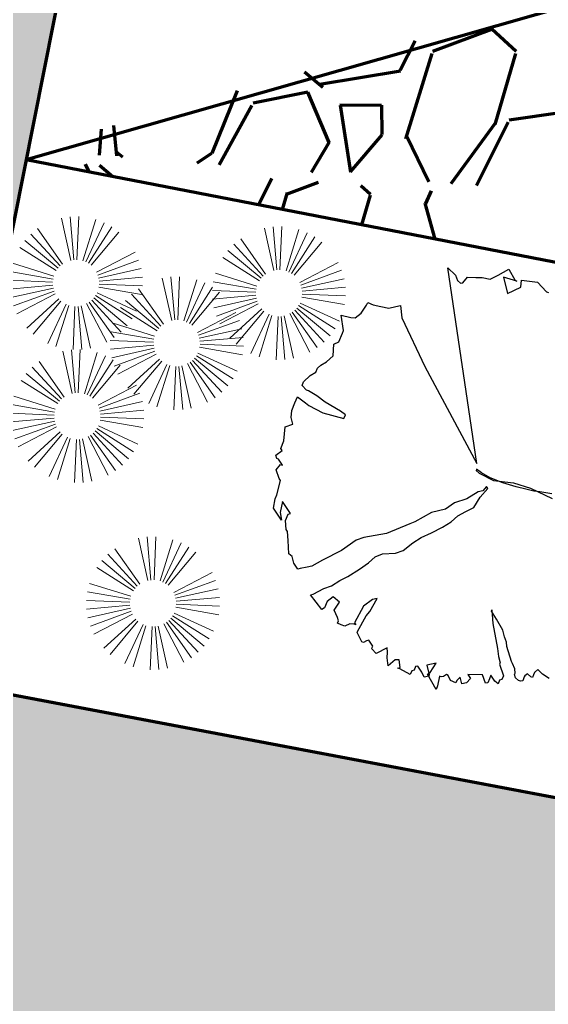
# Model space of a CAD drawing. Header units: millimetres. Extents: x 111 to 1506, y 14 to 566.
# Drawn here: x 203.494 to 205.817, y 95.311 to 99.642 of the extents above; entities that cross this region are included whole.
import ezdxf

# ---------------------------------------------------------------- set-up
doc = ezdxf.new("R2010")
doc.units = ezdxf.units.MM
doc.layers.add('fer', color=8, linetype='Continuous')
for name, color, linetype, lineweight in [('G', 254, 'Continuous', 5), ('GRASS', 56, 'Continuous', 0), ('PALMERAS114', 114, 'Continuous', 5)]:
    doc.layers.add(name, color=color, linetype=linetype, lineweight=lineweight)
doc.styles.add('ATTR', font='romans.shx', dxfattribs={"width": 0.8, "height": 2.52})

# ---------------------------------------------------------------- blocks, each defined once
blk = doc.blocks.new('tr')
at = {"layer": 'fer', "color": 97}
for p, q in [((1379.449174093161, 206.4401003858916), (1379.443222993135, 206.4054374196025)), ((1379.449174093161, 206.4401003858916), (1379.443222993135, 206.4054374196025)), ((1379.443222993135, 206.4054374196025), (1379.431320793085, 206.3794401948803)), ((1379.443222993135, 206.4054374196025), (1379.431320793085, 206.3794401948803)), ((1379.443222993135, 206.4054374196025), (1379.443222993135, 206.4054374196025)), ((1379.443222993135, 206.4054374196025), (1379.443222993135, 206.4054374196025)), ((1379.431320793085, 206.3794401948803), (1379.449174093161, 206.3707744533135)), ((1379.431320793085, 206.3794401948803), (1379.431320793085, 206.3794401948803)), ((1379.431320793085, 206.3794401948803), (1379.449174093161, 206.3707744533135)), ((1379.431320793085, 206.3794401948803), (1379.431320793085, 206.3794401948803)), ((1379.449174093161, 206.3707744533135), (1379.461076293208, 206.3707744533135)), ((1379.449174093161, 206.3707744533135), (1379.461076293208, 206.3707744533135)), ((1379.461076293208, 206.3707744533135), (1379.472978493259, 206.3707744533135)), ((1379.461076293208, 206.3707744533135), (1379.472978493259, 206.3707744533135)), ((1379.472978493259, 206.3621087117394), (1379.467027393233, 206.3447772285913)), ((1379.472978493259, 206.3621087117394), (1379.467027393233, 206.3447772285913)), ((1379.467027393233, 206.3447772285913), (1379.478929593284, 206.3361114870172)), ((1379.467027393233, 206.3447772285913), (1379.467027393233, 206.3447772285913)), ((1379.467027393233, 206.3447772285913), (1379.478929593284, 206.3361114870172)), ((1379.467027393233, 206.3447772285913), (1379.467027393233, 206.3447772285913)), ((1379.472978493259, 206.3707744533135), (1379.472978493259, 206.3621087117394)), ((1379.472978493259, 206.3707744533135), (1379.472978493259, 206.3621087117394)), ((1379.478929593284, 206.3361114870172), (1379.48488069331, 206.3361114870172)), ((1379.478929593284, 206.3361114870172), (1379.48488069331, 206.3361114870172)), ((1379.48488069331, 206.3361114870172), (1379.502733993382, 206.3361114870172)), ((1379.48488069331, 206.3361114870172), (1379.502733993382, 206.3361114870172)), ((1379.502733993382, 206.3014485207282), (1379.490831793335, 206.2927827791541)), ((1379.502733993382, 206.3014485207282), (1379.490831793335, 206.2927827791541)), ((1379.502733993382, 206.3361114870172), (1379.508685093408, 206.3274457454431)), ((1379.502733993382, 206.3361114870172), (1379.508685093408, 206.3274457454431)), ((1379.508685093408, 206.3187800038691), (1379.502733993382, 206.3014485207282)), ((1379.508685093408, 206.3187800038691), (1379.502733993382, 206.3014485207282)), ((1379.508685093408, 206.3274457454431), (1379.508685093408, 206.3187800038691)), ((1379.508685093408, 206.3274457454431), (1379.508685093408, 206.3187800038691)), ((1379.443222993135, 206.2581198128651), (1379.38966309291, 206.214791105002)), ((1379.443222993135, 206.2581198128651), (1379.38966309291, 206.214791105002)), ((1379.449174093161, 206.2667855544319), (1379.443222993135, 206.2581198128651)), ((1379.449174093161, 206.2667855544319), (1379.443222993135, 206.2581198128651)), ((1379.467027393233, 206.28411703758), (1379.449174093161, 206.2667855544319)), ((1379.467027393233, 206.28411703758), (1379.449174093161, 206.2667855544319)), ((1379.48488069331, 206.2927827791541), (1379.467027393233, 206.28411703758)), ((1379.48488069331, 206.2927827791541), (1379.467027393233, 206.28411703758)), ((1379.490831793335, 206.2927827791541), (1379.48488069331, 206.2927827791541)), ((1379.490831793335, 206.2927827791541), (1379.48488069331, 206.2927827791541)), ((1379.38966309291, 206.214791105002), (1379.371809792838, 206.2061253634279)), ((1379.38966309291, 206.214791105002), (1379.371809792838, 206.2061253634279)), ((1379.443222993135, 206.1974596218538), (1379.467027393233, 206.214791105002)), ((1379.443222993135, 206.1974596218538), (1379.467027393233, 206.214791105002)), ((1379.467027393233, 206.214791105002), (1379.472978493259, 206.214791105002)), ((1379.467027393233, 206.214791105002), (1379.472978493259, 206.214791105002)), ((1379.472978493259, 206.214791105002), (1379.514636193433, 206.249454071291)), ((1379.472978493259, 206.214791105002), (1379.514636193433, 206.249454071291)), ((1379.514636193433, 206.249454071291), (1379.532489493506, 206.249454071291)), ((1379.514636193433, 206.249454071291), (1379.532489493506, 206.249454071291)), ((1379.532489493506, 206.249454071291), (1379.538440593531, 206.2407883297169)), ((1379.532489493506, 206.249454071291), (1379.538440593531, 206.2407883297169)), ((1379.550342793582, 206.2234568465688), (1379.532489493506, 206.1974596218538)), ((1379.550342793582, 206.2234568465688), (1379.532489493506, 206.1974596218538)), ((1379.538440593531, 206.2407883297169), (1379.556293893607, 206.2407883297169)), ((1379.538440593531, 206.2407883297169), (1379.556293893607, 206.2407883297169)), ((1379.556293893607, 206.2407883297169), (1379.550342793582, 206.2234568465688)), ((1379.556293893607, 206.2407883297169), (1379.550342793582, 206.2234568465688)), ((1379.330152092663, 206.1714623971316), (1379.294445492515, 206.1281336892685)), ((1379.330152092663, 206.1714623971316), (1379.294445492515, 206.1281336892685)), ((1379.318249892613, 206.1194679476944), (1379.413467493012, 206.1801281387056)), ((1379.318249892613, 206.1194679476944), (1379.413467493012, 206.1801281387056)), ((1379.353956492761, 206.1887938802797), (1379.330152092663, 206.1714623971316)), ((1379.353956492761, 206.1887938802797), (1379.330152092663, 206.1714623971316)), ((1379.371809792838, 206.2061253634279), (1379.353956492761, 206.1887938802797)), ((1379.371809792838, 206.2061253634279), (1379.353956492761, 206.1887938802797)), ((1379.413467493012, 206.1801281387056), (1379.443222993135, 206.1974596218538)), ((1379.413467493012, 206.1801281387056), (1379.443222993135, 206.1974596218538)), ((1379.532489493506, 206.1974596218538), (1379.550342793582, 206.1974596218538)), ((1379.532489493506, 206.1974596218538), (1379.550342793582, 206.1974596218538)), ((1379.57414719368, 206.1887938802797), (1379.544391693556, 206.1627966555575)), ((1379.57414719368, 206.1887938802797), (1379.544391693556, 206.1627966555575)), ((1379.550342793582, 206.1974596218538), (1379.568196093654, 206.1974596218538)), ((1379.550342793582, 206.1974596218538), (1379.568196093654, 206.1974596218538)), ((1379.568196093654, 206.1974596218538), (1379.57414719368, 206.1887938802797)), ((1379.568196093654, 206.1974596218538), (1379.57414719368, 206.1887938802797)), ((1378.69338439001, 206.1454651724166), (1378.70528659006, 206.0934707229794)), ((1378.69338439001, 206.1454651724166), (1378.70528659006, 206.0934707229794)), ((1378.70528659006, 206.050142015109), (1378.711237690082, 206.1541309139907)), ((1378.70528659006, 206.050142015109), (1378.711237690082, 206.1541309139907)), ((1379.294445492515, 206.1281336892685), (1379.270641092417, 206.0934707229794)), ((1379.294445492515, 206.1281336892685), (1379.270641092417, 206.0934707229794)), ((1379.544391693556, 206.1627966555575), (1379.568196093654, 206.1021364645462)), ((1379.544391693556, 206.1627966555575), (1379.568196093654, 206.1021364645462)), ((1378.70528659006, 206.0934707229794), (1378.711237690082, 206.0674734982572)), ((1378.70528659006, 206.0934707229794), (1378.711237690082, 206.0674734982572)), ((1379.264689992391, 206.0934707229794), (1379.282543292464, 206.1021364645462)), ((1379.264689992391, 206.0934707229794), (1379.282543292464, 206.1021364645462)), ((1379.270641092417, 206.0934707229794), (1379.264689992391, 206.0934707229794)), ((1379.270641092417, 206.0934707229794), (1379.264689992391, 206.0934707229794)), ((1379.282543292464, 206.1021364645462), (1379.318249892613, 206.1194679476944)), ((1379.282543292464, 206.1021364645462), (1379.318249892613, 206.1194679476944)), ((1379.568196093654, 206.1021364645462), (1379.57414719368, 206.1108022061203)), ((1379.568196093654, 206.1021364645462), (1379.57414719368, 206.1108022061203)), ((1379.57414719368, 206.1108022061203), (1379.580098293705, 206.1194679476944)), ((1379.57414719368, 206.1108022061203), (1379.580098293705, 206.1194679476944)), ((1379.580098293705, 206.1194679476944), (1379.603902693803, 206.1108022061203)), ((1379.580098293705, 206.1194679476944), (1379.603902693803, 206.1108022061203)), ((1379.615804893854, 206.0934707229794), (1379.592000493756, 206.0761392398313)), ((1379.615804893854, 206.0934707229794), (1379.592000493756, 206.0761392398313)), ((1379.603902693803, 206.1108022061203), (1379.615804893854, 206.0934707229794)), ((1379.603902693803, 206.1108022061203), (1379.615804893854, 206.0934707229794)), ((1378.711237690082, 205.9721503409569), (1378.70528659006, 206.050142015109)), ((1378.711237690082, 205.9721503409569), (1378.70528659006, 206.050142015109)), ((1378.711237690082, 206.0674734982572), (1378.717188790108, 206.0328105319682)), ((1378.711237690082, 206.0674734982572), (1378.717188790108, 206.0328105319682)), ((1379.592000493756, 206.0761392398313), (1379.609853793829, 206.0674734982572)), ((1379.592000493756, 206.0761392398313), (1379.609853793829, 206.0674734982572)), ((1379.62175599388, 206.041476273535), (1379.603902693803, 206.0241447903941)), ((1379.62175599388, 206.041476273535), (1379.603902693803, 206.0241447903941)), ((1379.609853793829, 206.0674734982572), (1379.62175599388, 206.0674734982572)), ((1379.609853793829, 206.0674734982572), (1379.62175599388, 206.0674734982572)), ((1379.62175599388, 206.0674734982572), (1379.62175599388, 206.041476273535)), ((1379.62175599388, 206.0674734982572), (1379.62175599388, 206.041476273535)), ((1378.717188790108, 206.0328105319682), (1378.723139890133, 205.989481824105)), ((1378.717188790108, 206.0328105319682), (1378.723139890133, 205.989481824105)), ((1379.603902693803, 206.0241447903941), (1379.603902693803, 206.01547904882)), ((1379.603902693803, 206.0241447903941), (1379.603902693803, 206.01547904882)), ((1379.603902693803, 206.01547904882), (1379.615804893854, 206.0068133072459)), ((1379.603902693803, 206.01547904882), (1379.615804893854, 206.0068133072459)), ((1379.615804893854, 206.0068133072459), (1379.62175599388, 205.9981475656718)), ((1379.615804893854, 206.0068133072459), (1379.62175599388, 205.9981475656718)), ((1379.62175599388, 205.989481824105), (1379.663413694054, 205.9981475656718)), ((1379.62175599388, 205.9981475656718), (1379.62175599388, 205.989481824105)), ((1379.62175599388, 205.989481824105), (1379.663413694054, 205.9981475656718)), ((1379.62175599388, 205.9981475656718), (1379.62175599388, 205.989481824105)), ((1379.681266994126, 205.9981475656718), (1379.63365819393, 205.9374873746679)), ((1379.681266994126, 205.9981475656718), (1379.63365819393, 205.9374873746679)), ((1379.663413694054, 205.9981475656718), (1379.681266994126, 205.9981475656718)), ((1379.663413694054, 205.9981475656718), (1379.681266994126, 205.9981475656718)), ((1378.735042090184, 205.8854929252234), (1378.711237690082, 205.9721503409569)), ((1378.735042090184, 205.8854929252234), (1378.711237690082, 205.9721503409569)), ((1378.723139890133, 205.989481824105), (1378.729090990159, 205.9288216330938)), ((1378.723139890133, 205.989481824105), (1378.729090990159, 205.9288216330938)), ((1379.57414719368, 205.9548188578087), (1379.597951593782, 205.9201558915197)), ((1379.62175599388, 205.9461531162347), (1379.57414719368, 205.9548188578087)), ((1379.57414719368, 205.9548188578087), (1379.597951593782, 205.9201558915197)), ((1379.62175599388, 205.9461531162347), (1379.57414719368, 205.9548188578087)), ((1378.729090990159, 205.9288216330938), (1378.729090990159, 205.8681614420825)), ((1378.729090990159, 205.9288216330938), (1378.729090990159, 205.8681614420825)), ((1379.597951593782, 205.9201558915197), (1379.63365819393, 205.9461531162347)), ((1379.597951593782, 205.9201558915197), (1379.63365819393, 205.9461531162347)), ((1379.63365819393, 205.9374873746679), (1379.62175599388, 205.9461531162347)), ((1379.63365819393, 205.9374873746679), (1379.62175599388, 205.9461531162347)), ((1379.63365819393, 205.9114901499456), (1379.627707093905, 205.9028244083715)), ((1379.63365819393, 205.9114901499456), (1379.627707093905, 205.9028244083715)), ((1379.63365819393, 205.9461531162347), (1379.639609293952, 205.9461531162347)), ((1379.63365819393, 205.9461531162347), (1379.639609293952, 205.9461531162347)), ((1379.651511494003, 205.9288216330938), (1379.63365819393, 205.9114901499456)), ((1379.651511494003, 205.9288216330938), (1379.63365819393, 205.9114901499456)), ((1379.63365819393, 205.9114901499456), (1379.63365819393, 205.9114901499456)), ((1379.63365819393, 205.9114901499456), (1379.63365819393, 205.9114901499456)), ((1379.639609293952, 205.9461531162347), (1379.651511494003, 205.9288216330938)), ((1379.639609293952, 205.9461531162347), (1379.651511494003, 205.9288216330938)), ((1378.729090990159, 205.8681614420825), (1378.723139890133, 205.8248327342121)), ((1378.729090990159, 205.8681614420825), (1378.723139890133, 205.8248327342121)), ((1378.729090990159, 205.8161669926453), (1378.735042090184, 205.8854929252234)), ((1378.729090990159, 205.8161669926453), (1378.735042090184, 205.8854929252234)), ((1378.776699790358, 205.8768271836566), (1378.770748690333, 205.8681614420825)), ((1378.776699790358, 205.8768271836566), (1378.770748690333, 205.8681614420825)), ((1378.770748690333, 205.8681614420825), (1378.794553090431, 205.8594957005084)), ((1378.770748690333, 205.8681614420825), (1378.794553090431, 205.8594957005084)), ((1378.824308590554, 205.8594957005084), (1378.776699790358, 205.8768271836566)), ((1378.824308590554, 205.8594957005084), (1378.776699790358, 205.8768271836566)), ((1379.627707093905, 205.9028244083715), (1379.615804893854, 205.8854929252234)), ((1379.627707093905, 205.9028244083715), (1379.615804893854, 205.8854929252234)), ((1379.615804893854, 205.8854929252234), (1379.62175599388, 205.8768271836566)), ((1379.615804893854, 205.8854929252234), (1379.62175599388, 205.8768271836566)), ((1379.62175599388, 205.8768271836566), (1379.639609293952, 205.8768271836566)), ((1379.62175599388, 205.8768271836566), (1379.639609293952, 205.8768271836566)), ((1379.639609293952, 205.8768271836566), (1379.645560393978, 205.8681614420825)), ((1379.639609293952, 205.8768271836566), (1379.645560393978, 205.8681614420825)), ((1379.645560393978, 205.8681614420825), (1379.663413694054, 205.8681614420825)), ((1379.645560393978, 205.8681614420825), (1379.645560393978, 205.8681614420825)), ((1379.645560393978, 205.8681614420825), (1379.663413694054, 205.8681614420825)), ((1379.645560393978, 205.8681614420825), (1379.645560393978, 205.8681614420825)), ((1379.663413694054, 205.8681614420825), (1379.657462594028, 205.8161669926453)), ((1379.663413694054, 205.8681614420825), (1379.657462594028, 205.8161669926453)), ((1378.723139890133, 205.8248327342121), (1378.717188790108, 205.7988355094972)), ((1378.723139890133, 205.8248327342121), (1378.717188790108, 205.7988355094972)), ((1378.794553090431, 205.8594957005084), (1378.806455290482, 205.8421642173603)), ((1378.794553090431, 205.8594957005084), (1378.806455290482, 205.8421642173603)), ((1378.806455290482, 205.8421642173603), (1378.854064090678, 205.8075012510712)), ((1378.806455290482, 205.8421642173603), (1378.854064090678, 205.8075012510712)), ((1378.877868490779, 205.8508299589344), (1378.824308590554, 205.8594957005084)), ((1378.877868490779, 205.8508299589344), (1378.824308590554, 205.8594957005084)), ((1378.907623990903, 205.8248327342121), (1378.877868490779, 205.8508299589344)), ((1378.907623990903, 205.8248327342121), (1378.877868490779, 205.8508299589344)), ((1378.937379491026, 205.7988355094972), (1378.907623990903, 205.8248327342121)), ((1378.937379491026, 205.7988355094972), (1378.907623990903, 205.8248327342121)), ((1377.85427928651, 205.7381753184859), (1377.878083686612, 205.7901697679231)), ((1377.85427928651, 205.7381753184859), (1377.878083686612, 205.7901697679231)), ((1377.878083686612, 205.7901697679231), (1377.878083686612, 205.7988355094972)), ((1377.878083686612, 205.7901697679231), (1377.878083686612, 205.7988355094972)), ((1378.69338439001, 205.7901697679231), (1377.943545786884, 205.3482169477033)), ((1378.69338439001, 205.7901697679231), (1377.943545786884, 205.3482169477033)), ((1378.383927188721, 205.4175428802887), (1378.69338439001, 205.7901697679231)), ((1378.383927188721, 205.4175428802887), (1378.69338439001, 205.7901697679231)), ((1378.717188790108, 205.7988355094972), (1378.723139890133, 205.7988355094972)), ((1378.717188790108, 205.7988355094972), (1378.723139890133, 205.7988355094972)), ((1378.723139890133, 205.7988355094972), (1378.729090990159, 205.8161669926453)), ((1378.723139890133, 205.7988355094972), (1378.729090990159, 205.8161669926453)), ((1378.854064090678, 205.8075012510712), (1378.889770690826, 205.7641725432081)), ((1378.854064090678, 205.8075012510712), (1378.889770690826, 205.7641725432081)), ((1378.973086091175, 205.781504026349), (1378.937379491026, 205.7988355094972)), ((1378.973086091175, 205.781504026349), (1378.937379491026, 205.7988355094972)), ((1379.008792691324, 205.7555068016341), (1378.973086091175, 205.781504026349)), ((1379.008792691324, 205.7555068016341), (1378.973086091175, 205.781504026349)), ((1379.651511494003, 205.8161669926453), (1379.62175599388, 205.7988355094972)), ((1379.651511494003, 205.8161669926453), (1379.62175599388, 205.7988355094972)), ((1379.62175599388, 205.7988355094972), (1379.627707093905, 205.781504026349)), ((1379.62175599388, 205.7988355094972), (1379.627707093905, 205.781504026349)), ((1379.627707093905, 205.781504026349), (1379.663413694054, 205.7641725432081)), ((1379.627707093905, 205.781504026349), (1379.663413694054, 205.7641725432081)), ((1379.657462594028, 205.8075012510712), (1379.651511494003, 205.8161669926453)), ((1379.657462594028, 205.8075012510712), (1379.651511494003, 205.8161669926453)), ((1379.657462594028, 205.8161669926453), (1379.657462594028, 205.8075012510712)), ((1379.657462594028, 205.8161669926453), (1379.657462594028, 205.8075012510712)), ((1378.889770690826, 205.7641725432081), (1378.931428391001, 205.7381753184859)), ((1378.889770690826, 205.7641725432081), (1378.931428391001, 205.7381753184859)), ((1379.050450391498, 205.720843835345), (1379.008792691324, 205.7555068016341)), ((1379.050450391498, 205.720843835345), (1379.008792691324, 205.7555068016341)), ((1379.63365819393, 205.74684106006), (1379.609853793829, 205.7381753184859)), ((1379.63365819393, 205.74684106006), (1379.609853793829, 205.7381753184859)), ((1379.663413694054, 205.7641725432081), (1379.63365819393, 205.74684106006)), ((1379.663413694054, 205.7641725432081), (1379.63365819393, 205.74684106006)), ((1379.663413694054, 205.7641725432081), (1379.663413694054, 205.7641725432081)), ((1379.663413694054, 205.7641725432081), (1379.663413694054, 205.7641725432081)), ((1377.872132586586, 205.6688493859006), (1377.85427928651, 205.7381753184859)), ((1377.872132586586, 205.6688493859006), (1377.85427928651, 205.7381753184859)), ((1378.931428391001, 205.7381753184859), (1378.96713499115, 205.6861808690487)), ((1378.931428391001, 205.7381753184859), (1378.96713499115, 205.6861808690487)), ((1379.086156991647, 205.6861808690487), (1379.050450391498, 205.720843835345)), ((1379.086156991647, 205.6861808690487), (1379.050450391498, 205.720843835345)), ((1379.609853793829, 205.7381753184859), (1379.592000493756, 205.7295095769118)), ((1379.609853793829, 205.7381753184859), (1379.592000493756, 205.7295095769118)), ((1379.592000493756, 205.7295095769118), (1379.63365819393, 205.6948466106228)), ((1379.592000493756, 205.7295095769118), (1379.63365819393, 205.6948466106228)), ((1377.90188808671, 205.6775151274746), (1377.872132586586, 205.6688493859006)), ((1377.90188808671, 205.6775151274746), (1377.872132586586, 205.6688493859006)), ((1377.949496886909, 205.6341864196115), (1377.90188808671, 205.6775151274746)), ((1377.949496886909, 205.6341864196115), (1377.90188808671, 205.6775151274746)), ((1378.96713499115, 205.6861808690487), (1379.032597091422, 205.6341864196115)), ((1378.96713499115, 205.6861808690487), (1379.032597091422, 205.6341864196115)), ((1379.121863591796, 205.6601836443338), (1379.086156991647, 205.6861808690487)), ((1379.121863591796, 205.6601836443338), (1379.086156991647, 205.6861808690487)), ((1379.169472391995, 205.6341864196115), (1379.121863591796, 205.6601836443338)), ((1379.169472391995, 205.6341864196115), (1379.121863591796, 205.6601836443338)), ((1379.603902693803, 205.6601836443338), (1379.592000493756, 205.6428521611856)), ((1379.603902693803, 205.6601836443338), (1379.592000493756, 205.6428521611856)), ((1379.609853793829, 205.6688493859006), (1379.603902693803, 205.6601836443338)), ((1379.609853793829, 205.6688493859006), (1379.603902693803, 205.6601836443338)), ((1379.615804893854, 205.6688493859006), (1379.609853793829, 205.6688493859006)), ((1379.615804893854, 205.6688493859006), (1379.609853793829, 205.6688493859006)), ((1379.62175599388, 205.6688493859006), (1379.615804893854, 205.6688493859006)), ((1379.62175599388, 205.6688493859006), (1379.615804893854, 205.6688493859006)), ((1379.63365819393, 205.6948466106228), (1379.62175599388, 205.6688493859006)), ((1379.63365819393, 205.6948466106228), (1379.62175599388, 205.6688493859006)), ((1379.63365819393, 205.6948466106228), (1379.63365819393, 205.6948466106228)), ((1379.63365819393, 205.6948466106228), (1379.63365819393, 205.6948466106228)), ((1377.848328186488, 205.5995234533225), (1377.884034786637, 205.6428521611856)), ((1377.848328186488, 205.5995234533225), (1377.884034786637, 205.6428521611856)), ((1377.884034786637, 205.6515179027597), (1377.889985886659, 205.5908577117484)), ((1377.884034786637, 205.6515179027597), (1377.884034786637, 205.6515179027597)), ((1377.884034786637, 205.6428521611856), (1377.884034786637, 205.6515179027597)), ((1377.884034786637, 205.6515179027597), (1377.889985886659, 205.5908577117484)), ((1377.884034786637, 205.6515179027597), (1377.884034786637, 205.6515179027597)), ((1377.884034786637, 205.6428521611856), (1377.884034786637, 205.6515179027597)), ((1377.889985886659, 205.5908577117484), (1377.949496886909, 205.6341864196115)), ((1377.889985886659, 205.5908577117484), (1377.949496886909, 205.6341864196115)), ((1379.032597091422, 205.6341864196115), (1379.050450391498, 205.6168549364634)), ((1379.032597091422, 205.6341864196115), (1379.050450391498, 205.6168549364634)), ((1379.050450391498, 205.6168549364634), (1379.127814691821, 205.5388632623112)), ((1379.050450391498, 205.6168549364634), (1379.127814691821, 205.5388632623112)), ((1379.193276792093, 205.6081891948893), (1379.169472391995, 205.6341864196115)), ((1379.193276792093, 205.6081891948893), (1379.169472391995, 205.6341864196115)), ((1379.609853793829, 205.6168549364634), (1379.580098293705, 205.5821919701743)), ((1379.609853793829, 205.6168549364634), (1379.580098293705, 205.5821919701743)), ((1379.592000493756, 205.6428521611856), (1379.597951593782, 205.6341864196115)), ((1379.592000493756, 205.6428521611856), (1379.597951593782, 205.6341864196115)), ((1379.597951593782, 205.6341864196115), (1379.609853793829, 205.6255206780374)), ((1379.597951593782, 205.6341864196115), (1379.609853793829, 205.6255206780374)), ((1379.609853793829, 205.6255206780374), (1379.609853793829, 205.6168549364634)), ((1379.609853793829, 205.6255206780374), (1379.609853793829, 205.6168549364634)), ((1377.889985886659, 205.5648604870262), (1377.848328186488, 205.5995234533225)), ((1377.889985886659, 205.5648604870262), (1377.848328186488, 205.5995234533225)), ((1379.217081192191, 205.5561947454521), (1379.193276792093, 205.6081891948893)), ((1379.217081192191, 205.5561947454521), (1379.193276792093, 205.6081891948893)), ((1379.407516392987, 205.6081891948893), (1379.419418593037, 205.5908577117484)), ((1379.472978493259, 205.5995234533225), (1379.407516392987, 205.6081891948893)), ((1379.407516392987, 205.6081891948893), (1379.419418593037, 205.5908577117484)), ((1379.472978493259, 205.5995234533225), (1379.407516392987, 205.6081891948893)), ((1379.419418593037, 205.5908577117484), (1379.461076293208, 205.5648604870262)), ((1379.419418593037, 205.5908577117484), (1379.461076293208, 205.5648604870262)), ((1379.496782893357, 205.5908577117484), (1379.472978493259, 205.5995234533225)), ((1379.496782893357, 205.5908577117484), (1379.472978493259, 205.5995234533225)), ((1379.57414719368, 205.5821919701743), (1379.496782893357, 205.5908577117484)), ((1379.57414719368, 205.5821919701743), (1379.496782893357, 205.5908577117484)), ((1379.580098293705, 205.5821919701743), (1379.57414719368, 205.5821919701743)), ((1379.580098293705, 205.5821919701743), (1379.57414719368, 205.5821919701743)), ((1377.919741386786, 205.5388632623112), (1377.889985886659, 205.5648604870262)), ((1377.919741386786, 205.5388632623112), (1377.889985886659, 205.5648604870262)), ((1377.925692486808, 205.5042002960222), (1377.919741386786, 205.5388632623112)), ((1377.925692486808, 205.5042002960222), (1377.919741386786, 205.5388632623112)), ((1379.127814691821, 205.5388632623112), (1379.181374592043, 205.4522058465777)), ((1379.127814691821, 205.5388632623112), (1379.181374592043, 205.4522058465777)), ((1379.240885592293, 205.5301975207371), (1379.217081192191, 205.5561947454521)), ((1379.240885592293, 205.5301975207371), (1379.217081192191, 205.5561947454521)), ((1379.276592192442, 205.512866037589), (1379.240885592293, 205.5301975207371)), ((1379.276592192442, 205.512866037589), (1379.240885592293, 205.5301975207371)), ((1379.461076293208, 205.5648604870262), (1379.544391693556, 205.5561947454521)), ((1379.461076293208, 205.5648604870262), (1379.544391693556, 205.5561947454521)), ((1379.544391693556, 205.5561947454521), (1379.550342793582, 205.5648604870262)), ((1379.544391693556, 205.5561947454521), (1379.550342793582, 205.5648604870262)), ((1379.550342793582, 205.5648604870262), (1379.550342793582, 205.5561947454521)), ((1379.550342793582, 205.5648604870262), (1379.550342793582, 205.5561947454521)), ((1379.550342793582, 205.5561947454521), (1379.556293893607, 205.5388632623112)), ((1379.550342793582, 205.5561947454521), (1379.556293893607, 205.5388632623112)), ((1379.556293893607, 205.5388632623112), (1379.57414719368, 205.5215317791631)), ((1379.556293893607, 205.5388632623112), (1379.57414719368, 205.5215317791631)), ((1377.937594686859, 205.4782030713), (1377.925692486808, 205.5042002960222)), ((1377.937594686859, 205.4782030713), (1377.925692486808, 205.5042002960222)), ((1379.318249892613, 205.486868812874), (1379.276592192442, 205.512866037589)), ((1379.318249892613, 205.486868812874), (1379.276592192442, 205.512866037589)), ((1379.365858692812, 205.4522058465777), (1379.318249892613, 205.486868812874)), ((1379.365858692812, 205.4522058465777), (1379.318249892613, 205.486868812874)), ((1379.562244993633, 205.486868812874), (1379.550342793582, 205.4782030713)), ((1379.562244993633, 205.486868812874), (1379.550342793582, 205.4782030713)), ((1379.57414719368, 205.486868812874), (1379.562244993633, 205.486868812874)), ((1379.57414719368, 205.486868812874), (1379.562244993633, 205.486868812874)), ((1379.57414719368, 205.5215317791631), (1379.57414719368, 205.5042002960222)), ((1379.57414719368, 205.5215317791631), (1379.57414719368, 205.5042002960222)), ((1379.57414719368, 205.5042002960222), (1379.57414719368, 205.486868812874)), ((1379.57414719368, 205.5042002960222), (1379.57414719368, 205.486868812874)), ((1377.949496886909, 205.4435401050109), (1377.937594686859, 205.4782030713)), ((1377.949496886909, 205.4435401050109), (1377.937594686859, 205.4782030713)), ((1377.979252387033, 205.4348743634368), (1377.949496886909, 205.4435401050109)), ((1377.979252387033, 205.4348743634368), (1377.949496886909, 205.4435401050109)), ((1379.181374592043, 205.4522058465777), (1379.205178992144, 205.4262086218628)), ((1379.181374592043, 205.4522058465777), (1379.205178992144, 205.4262086218628)), ((1379.395614192936, 205.4262086218628), (1379.365858692812, 205.4522058465777)), ((1379.395614192936, 205.4262086218628), (1379.365858692812, 205.4522058465777)), ((1379.48488069331, 205.4608715881518), (1379.472978493259, 205.4262086218628)), ((1379.48488069331, 205.4608715881518), (1379.472978493259, 205.4262086218628)), ((1379.526538393484, 205.4522058465777), (1379.48488069331, 205.4608715881518)), ((1379.526538393484, 205.4522058465777), (1379.48488069331, 205.4608715881518)), ((1379.550342793582, 205.4782030713), (1379.526538393484, 205.4522058465777)), ((1379.550342793582, 205.4782030713), (1379.526538393484, 205.4522058465777)), ((1379.550342793582, 205.4782030713), (1379.550342793582, 205.4782030713)), ((1379.550342793582, 205.4782030713), (1379.550342793582, 205.4782030713)), ((1377.961399086957, 205.3915456555665), (1377.979252387033, 205.4088771387146)), ((1377.961399086957, 205.3915456555665), (1377.979252387033, 205.4088771387146)), ((1377.985203487058, 205.4262086218628), (1377.979252387033, 205.4348743634368)), ((1377.985203487058, 205.4262086218628), (1377.979252387033, 205.4348743634368)), ((1377.979252387033, 205.4088771387146), (1377.985203487058, 205.4262086218628)), ((1377.979252387033, 205.4088771387146), (1377.985203487058, 205.4262086218628)), ((1378.223247488049, 205.244228048829), (1378.383927188721, 205.4175428802887)), ((1378.223247488049, 205.244228048829), (1378.383927188721, 205.4175428802887)), ((1379.205178992144, 205.4262086218628), (1379.270641092417, 205.3828799139997)), ((1379.205178992144, 205.4262086218628), (1379.270641092417, 205.3828799139997)), ((1379.431320793085, 205.4002113971405), (1379.395614192936, 205.4262086218628)), ((1379.431320793085, 205.4002113971405), (1379.395614192936, 205.4262086218628)), ((1379.455125193186, 205.3742141724256), (1379.431320793085, 205.4002113971405)), ((1379.455125193186, 205.3742141724256), (1379.431320793085, 205.4002113971405)), ((1379.472978493259, 205.4262086218628), (1379.502733993382, 205.4088771387146)), ((1379.472978493259, 205.4262086218628), (1379.502733993382, 205.4088771387146)), ((1379.502733993382, 205.4088771387146), (1379.532489493506, 205.4088771387146)), ((1379.502733993382, 205.4088771387146), (1379.532489493506, 205.4088771387146)), ((1379.544391693556, 205.4002113971405), (1379.502733993382, 205.3308854645552)), ((1379.544391693556, 205.4002113971405), (1379.502733993382, 205.3308854645552)), ((1379.532489493506, 205.4088771387146), (1379.544391693556, 205.4002113971405)), ((1379.532489493506, 205.4088771387146), (1379.544391693556, 205.4002113971405)), ((1377.943545786884, 205.3482169477033), (1377.961399086957, 205.3915456555665)), ((1377.943545786884, 205.3482169477033), (1377.961399086957, 205.3915456555665)), ((1379.270641092417, 205.3828799139997), (1379.342054292714, 205.3222197229884)), ((1379.270641092417, 205.3828799139997), (1379.342054292714, 205.3222197229884)), ((1379.496782893357, 205.3395512061293), (1379.455125193186, 205.3742141724256)), ((1379.496782893357, 205.3395512061293), (1379.455125193186, 205.3742141724256)), ((1377.943545786884, 205.3482169477033), (1377.943545786884, 205.3482169477033)), ((1377.943545786884, 205.3482169477033), (1377.943545786884, 205.3482169477033)), ((1379.342054292714, 205.3222197229884), (1379.383711992888, 205.2875567566921)), ((1379.342054292714, 205.3222197229884), (1379.383711992888, 205.2875567566921)), ((1379.502733993382, 205.3308854645552), (1379.496782893357, 205.3395512061293)), ((1379.502733993382, 205.3308854645552), (1379.496782893357, 205.3395512061293)), ((1379.383711992888, 205.2875567566921), (1379.395614192936, 205.2702252735512)), ((1379.383711992888, 205.2875567566921), (1379.395614192936, 205.2702252735512)), ((1379.395614192936, 205.2702252735512), (1379.413467493012, 205.244228048829)), ((1379.395614192936, 205.2702252735512), (1379.413467493012, 205.244228048829)), ((1378.17563868785, 205.218230824114), (1378.223247488049, 205.244228048829)), ((1378.17563868785, 205.218230824114), (1378.223247488049, 205.244228048829)), ((1379.419418593037, 205.2355623072549), (1379.407516392987, 205.218230824114)), ((1379.419418593037, 205.2355623072549), (1379.407516392987, 205.218230824114)), ((1379.413467493012, 205.244228048829), (1379.419418593037, 205.2355623072549)), ((1379.413467493012, 205.244228048829), (1379.413467493012, 205.244228048829)), ((1379.413467493012, 205.244228048829), (1379.419418593037, 205.2355623072549)), ((1379.413467493012, 205.244228048829), (1379.413467493012, 205.244228048829)), ((1378.17563868785, 205.218230824114), (1378.17563868785, 205.218230824114)), ((1378.17563868785, 205.218230824114), (1378.17563868785, 205.218230824114)), ((1378.1875408879, 205.2008993409659), (1378.17563868785, 205.218230824114)), ((1378.17563868785, 205.218230824114), (1378.17563868785, 205.218230824114)), ((1378.17563868785, 205.218230824114), (1378.17563868785, 205.218230824114)), ((1378.1875408879, 205.2008993409659), (1378.17563868785, 205.218230824114)), ((1378.205394187977, 205.1749021162436), (1378.1875408879, 205.2008993409659)), ((1378.205394187977, 205.1749021162436), (1378.1875408879, 205.2008993409659)), ((1379.377760892863, 205.1922335993918), (1379.371809792838, 205.1749021162436)), ((1379.377760892863, 205.1922335993918), (1379.371809792838, 205.1749021162436)), ((1379.401565292961, 205.2095650825399), (1379.377760892863, 205.1922335993918)), ((1379.401565292961, 205.2095650825399), (1379.377760892863, 205.1922335993918)), ((1379.377760892863, 205.1922335993918), (1379.377760892863, 205.1922335993918)), ((1379.377760892863, 205.1922335993918), (1379.377760892863, 205.1922335993918)), ((1379.377760892863, 205.1922335993918), (1379.377760892863, 205.1922335993918)), ((1379.377760892863, 205.1922335993918), (1379.377760892863, 205.1922335993918)), ((1379.407516392987, 205.218230824114), (1379.401565292961, 205.2095650825399)), ((1379.407516392987, 205.218230824114), (1379.401565292961, 205.2095650825399)), ((1378.211345287998, 205.1402391499546), (1378.205394187977, 205.1749021162436)), ((1378.211345287998, 205.1402391499546), (1378.205394187977, 205.1749021162436)), ((1378.211345287998, 205.1402391499546), (1378.211345287998, 205.1402391499546)), ((1378.217296388024, 205.1055761836656), (1378.211345287998, 205.1402391499546)), ((1378.211345287998, 205.1402391499546), (1378.211345287998, 205.1402391499546)), ((1378.217296388024, 205.1055761836656), (1378.211345287998, 205.1402391499546)), ((1378.70528659006, 205.1489048915287), (1378.69338439001, 205.0709132173693)), ((1378.70528659006, 205.1489048915287), (1378.69338439001, 205.0709132173693)), ((1378.711237690082, 205.1749021162436), (1378.70528659006, 205.1489048915287)), ((1378.711237690082, 205.1749021162436), (1378.70528659006, 205.1489048915287)), ((1378.729090990159, 205.1749021162436), (1378.711237690082, 205.1749021162436)), ((1378.729090990159, 205.1749021162436), (1378.711237690082, 205.1749021162436)), ((1378.740993190209, 205.0795789589433), (1378.729090990159, 205.1749021162436)), ((1378.740993190209, 205.0795789589433), (1378.729090990159, 205.1749021162436)), ((1379.318249892613, 205.1489048915287), (1379.282543292464, 205.1315734083805)), ((1379.318249892613, 205.1489048915287), (1379.282543292464, 205.1315734083805)), ((1379.371809792838, 205.1749021162436), (1379.318249892613, 205.1489048915287)), ((1379.371809792838, 205.1749021162436), (1379.318249892613, 205.1489048915287)), ((1379.318249892613, 205.1489048915287), (1379.318249892613, 205.1489048915287)), ((1379.318249892613, 205.1489048915287), (1379.318249892613, 205.1489048915287)), ((1378.217296388024, 205.0795789589433), (1378.217296388024, 205.1055761836656)), ((1378.217296388024, 205.0795789589433), (1378.217296388024, 205.1055761836656)), ((1379.205178992144, 205.1142419252324), (1379.175423492017, 205.0709132173693)), ((1379.205178992144, 205.1142419252324), (1379.175423492017, 205.0709132173693)), ((1379.211130092166, 205.1055761836656), (1379.205178992144, 205.1142419252324)), ((1379.211130092166, 205.1055761836656), (1379.205178992144, 205.1142419252324)), ((1379.240885592293, 205.1055761836656), (1379.211130092166, 205.1055761836656)), ((1379.240885592293, 205.1055761836656), (1379.211130092166, 205.1055761836656)), ((1379.276592192442, 205.1229076668064), (1379.240885592293, 205.1055761836656)), ((1379.276592192442, 205.1229076668064), (1379.240885592293, 205.1055761836656)), ((1379.282543292464, 205.1315734083805), (1379.276592192442, 205.1229076668064)), ((1379.282543292464, 205.1315734083805), (1379.276592192442, 205.1229076668064)), ((1378.229198588075, 205.0795789589433), (1378.217296388024, 205.0795789589433)), ((1378.229198588075, 205.0795789589433), (1378.217296388024, 205.0795789589433)), ((1378.270856288249, 205.0709132173693), (1378.229198588075, 205.0795789589433)), ((1378.270856288249, 205.0709132173693), (1378.229198588075, 205.0795789589433)), ((1378.300611788372, 205.0535817342284), (1378.270856288249, 205.0709132173693)), ((1378.300611788372, 205.0535817342284), (1378.270856288249, 205.0709132173693)), ((1378.306562888398, 205.0362502510802), (1378.300611788372, 205.0535817342284)), ((1378.306562888398, 205.0362502510802), (1378.300611788372, 205.0535817342284)), ((1378.69338439001, 205.0709132173693), (1378.681482189959, 205.0275845095061)), ((1378.69338439001, 205.0709132173693), (1378.681482189959, 205.0275845095061)), ((1378.735042090184, 205.0102530263653), (1378.740993190209, 205.0795789589433)), ((1378.735042090184, 205.0102530263653), (1378.740993190209, 205.0795789589433)), ((1379.169472391995, 205.0622474758025), (1379.217081192191, 205.0709132173693)), ((1379.175423492017, 205.0709132173693), (1379.169472391995, 205.0622474758025)), ((1379.169472391995, 205.0622474758025), (1379.217081192191, 205.0709132173693)), ((1379.175423492017, 205.0709132173693), (1379.169472391995, 205.0622474758025)), ((1379.246836692315, 205.0882447005174), (1379.211130092166, 205.0362502510802)), ((1379.246836692315, 205.0882447005174), (1379.211130092166, 205.0362502510802)), ((1379.217081192191, 205.0709132173693), (1379.246836692315, 205.0882447005174)), ((1379.217081192191, 205.0709132173693), (1379.246836692315, 205.0882447005174)), ((1378.312513988423, 204.9929215432171), (1378.306562888398, 205.0362502510802)), ((1378.312513988423, 204.9929215432171), (1378.306562888398, 205.0362502510802)), ((1378.37202498867, 205.0275845095061), (1378.312513988423, 204.9929215432171)), ((1378.37202498867, 205.0275845095061), (1378.312513988423, 204.9929215432171)), ((1378.383927188721, 205.0275845095061), (1378.37202498867, 205.0275845095061)), ((1378.383927188721, 205.0275845095061), (1378.37202498867, 205.0275845095061)), ((1378.425584888892, 205.0275845095061), (1378.383927188721, 205.0275845095061)), ((1378.425584888892, 205.0275845095061), (1378.383927188721, 205.0275845095061)), ((1378.443438188968, 205.0102530263653), (1378.425584888892, 205.0275845095061)), ((1378.443438188968, 205.0102530263653), (1378.425584888892, 205.0275845095061)), ((1378.491046989167, 205.0275845095061), (1378.443438188968, 205.0102530263653)), ((1378.491046989167, 205.0275845095061), (1378.443438188968, 205.0102530263653)), ((1378.526753589316, 205.0102530263653), (1378.491046989167, 205.0275845095061)), ((1378.526753589316, 205.0102530263653), (1378.491046989167, 205.0275845095061)), ((1378.550557989414, 204.9929215432171), (1378.526753589316, 205.0102530263653)), ((1378.550557989414, 204.9929215432171), (1378.526753589316, 205.0102530263653)), ((1378.681482189959, 205.0275845095061), (1378.675531089933, 204.984255801643)), ((1378.681482189959, 205.0275845095061), (1378.675531089933, 204.984255801643)), ((1378.729090990159, 204.9929215432171), (1378.735042090184, 205.0102530263653)), ((1378.729090990159, 204.9929215432171), (1378.735042090184, 205.0102530263653)), ((1379.080205891622, 205.0102530263653), (1379.050450391498, 204.984255801643)), ((1379.080205891622, 205.0102530263653), (1379.050450391498, 204.984255801643)), ((1379.086156991647, 205.0189187679321), (1379.080205891622, 205.0102530263653)), ((1379.086156991647, 205.0189187679321), (1379.080205891622, 205.0102530263653)), ((1379.151619091919, 205.0275845095061), (1379.086156991647, 205.0189187679321)), ((1379.151619091919, 205.0275845095061), (1379.086156991647, 205.0189187679321)), ((1379.086156991647, 205.0189187679321), (1379.086156991647, 205.0189187679321)), ((1379.086156991647, 205.0189187679321), (1379.086156991647, 205.0189187679321)), ((1379.169472391995, 205.0275845095061), (1379.151619091919, 205.0275845095061)), ((1379.169472391995, 205.0275845095061), (1379.151619091919, 205.0275845095061)), ((1379.211130092166, 205.0362502510802), (1379.169472391995, 205.0275845095061)), ((1379.211130092166, 205.0362502510802), (1379.169472391995, 205.0275845095061)), ((1378.568411289487, 204.984255801643), (1378.550557989414, 204.9929215432171)), ((1378.568411289487, 204.984255801643), (1378.550557989414, 204.9929215432171)), ((1378.586264589563, 204.984255801643), (1378.568411289487, 204.984255801643)), ((1378.586264589563, 204.984255801643), (1378.568411289487, 204.984255801643)), ((1378.610068989661, 204.9669243184949), (1378.586264589563, 204.984255801643)), ((1378.610068989661, 204.9669243184949), (1378.586264589563, 204.984255801643)), ((1378.64577558981, 204.949592835354), (1378.610068989661, 204.9669243184949)), ((1378.64577558981, 204.949592835354), (1378.610068989661, 204.9669243184949)), ((1378.675531089933, 204.975590060069), (1378.663628889886, 204.949592835354)), ((1378.675531089933, 204.975590060069), (1378.663628889886, 204.949592835354)), ((1378.675531089933, 204.984255801643), (1378.675531089933, 204.975590060069)), ((1378.675531089933, 204.984255801643), (1378.675531089933, 204.975590060069)), ((1378.717188790108, 204.949592835354), (1378.729090990159, 204.9929215432171)), ((1378.717188790108, 204.949592835354), (1378.729090990159, 204.9929215432171)), ((1378.836210790605, 204.975590060069), (1378.812406390507, 204.9582585769208)), ((1378.836210790605, 204.975590060069), (1378.812406390507, 204.9582585769208)), ((1378.860015190703, 204.949592835354), (1378.836210790605, 204.975590060069)), ((1378.860015190703, 204.949592835354), (1378.836210790605, 204.975590060069)), ((1378.919526190954, 204.9669243184949), (1378.889770690826, 204.9582585769208)), ((1378.919526190954, 204.9669243184949), (1378.889770690826, 204.9582585769208)), ((1378.955232791102, 204.9669243184949), (1378.919526190954, 204.9669243184949)), ((1378.955232791102, 204.9669243184949), (1378.919526190954, 204.9669243184949)), ((1378.961183891124, 204.975590060069), (1378.955232791102, 204.9669243184949)), ((1378.961183891124, 204.975590060069), (1378.955232791102, 204.9669243184949)), ((1378.990939391251, 204.9582585769208), (1378.961183891124, 204.975590060069)), ((1378.990939391251, 204.9582585769208), (1378.961183891124, 204.975590060069)), ((1379.002841591298, 204.9669243184949), (1378.990939391251, 204.9582585769208)), ((1379.002841591298, 204.9669243184949), (1378.990939391251, 204.9582585769208)), ((1379.020694891375, 205.0015872847912), (1379.002841591298, 204.975590060069)), ((1379.020694891375, 205.0015872847912), (1379.002841591298, 204.975590060069)), ((1379.002841591298, 204.975590060069), (1379.002841591298, 204.9669243184949)), ((1379.002841591298, 204.975590060069), (1379.002841591298, 204.9669243184949)), ((1379.020694891375, 204.9929215432171), (1379.020694891375, 205.0015872847912)), ((1379.020694891375, 204.9929215432171), (1379.020694891375, 205.0015872847912)), ((1379.050450391498, 204.984255801643), (1379.020694891375, 204.9929215432171)), ((1379.050450391498, 204.984255801643), (1379.020694891375, 204.9929215432171)), ((1379.050450391498, 204.984255801643), (1379.050450391498, 204.984255801643)), ((1379.050450391498, 204.984255801643), (1379.050450391498, 204.984255801643)), ((1379.050450391498, 204.984255801643), (1379.050450391498, 204.984255801643)), ((1379.050450391498, 204.984255801643), (1379.050450391498, 204.984255801643)), ((1378.663628889886, 204.949592835354), (1378.64577558981, 204.949592835354)), ((1378.663628889886, 204.949592835354), (1378.64577558981, 204.949592835354)), ((1378.746944290231, 204.949592835354), (1378.717188790108, 204.949592835354)), ((1378.746944290231, 204.949592835354), (1378.717188790108, 204.949592835354)), ((1378.78265089038, 204.949592835354), (1378.746944290231, 204.949592835354)), ((1378.78265089038, 204.949592835354), (1378.746944290231, 204.949592835354)), ((1378.812406390507, 204.9582585769208), (1378.78265089038, 204.949592835354)), ((1378.812406390507, 204.9582585769208), (1378.78265089038, 204.949592835354)), ((1378.889770690826, 204.9582585769208), (1378.860015190703, 204.949592835354)), ((1378.889770690826, 204.9582585769208), (1378.860015190703, 204.949592835354))]:
    blk.add_line(p, q, dxfattribs=at)
blk = doc.blocks.new('EVG7')
for p, q in [((-9.208590329221863, 18.30094484514211), (-24.13959032922145, 54.34594484514218)), ((-6.586590329221563, 19.09794484514191), (-16.70759032922166, 56.8689448451421)), ((-3.910590329221633, 19.66994484514202), (-9.009590329221794, 58.39994484514204)), ((1.554409670778511, 19.66994484514202), (6.653409670778216, 58.39994484514204)), ((4.230409670778442, 19.09794484514191), (14.35040967077833, 56.8689448451421)), ((6.852409670778285, 18.30094484514211), (21.78240967077858, 54.34594484514218)), ((-13.81759032922133, 15.38494484514217), (-37.70359032922176, 46.51394484514208)), ((-11.61659032922176, 16.99194484514214), (-31.17859032922212, 50.87494484514218)), ((9.259409670778437, 16.99194484514214), (28.82140967077788, 50.87494484514218)), ((-16.00159032922198, 13.73594484514206), (-43.60459032922159, 41.3399448451421)), ((-17.84059032922147, 11.69894484514202), (-48.77959032922178, 35.43894484514203)), ((15.48440967077835, 11.69894484514202), (46.42340967077821, 35.43894484514203)), ((17.04340967077809, 9.432944845141945), (50.78340967077832, 28.91294484514197)), ((-20.59459032922183, 6.955944845142084), (-56.61059032922145, 21.87394484514198)), ((18.23840967077825, 6.955944845142084), (54.25440967077879, 21.87394484514198)), ((-21.61059032922145, 4.387944845142101), (-59.13359032922205, 14.44194484514219)), ((19.80340967077831, 1.675944845142112), (58.30840967077842, 6.744944845142072)), ((-22.18659032922193, -1.087055154858035), (-61.1785903292221, -1.087055154858035)), ((-22.15959032922189, -3.849055154857752), (-60.66459032922153, -8.918055154857711)), ((19.25440967077878, -6.562055154857943), (56.77740967077847, -16.61605515485803)), ((19.80340967077831, -3.849055154857752), (58.30840967077842, -8.918055154857711)), ((19.83040967077835, -1.087055154858035), (58.82140967077788, -1.087055154858035)), ((-20.59459032922183, -9.129055154857724), (-56.61059032922145, -24.04805515485782)), ((-19.39959032922167, -11.60705515485801), (-53.13959032922145, -31.08705515485804)), ((-17.84059032922147, -13.87205515485812), (-48.77959032922178, -37.6120551548579)), ((-13.81759032922133, -17.55905515485778), (-37.70359032922176, -48.68805515485769)), ((11.46140967077821, -17.55905515485778), (35.34740967077863, -48.68805515485769)), ((13.64440967077866, -15.9100551548579), (41.24840967077801, -43.51305515485774)), ((15.48440967077835, -13.87205515485812), (46.42340967077821, -37.6120551548579)), ((-11.61659032922176, -19.16605515485798), (-31.17859032922212, -53.04805515485781)), ((-9.208590329221863, -20.47405515485775), (-24.13959032922145, -56.51905515485782)), ((-6.586590329221563, -21.271055154858), (-16.70759032922166, -59.04205515485796)), ((-3.910590329221633, -21.84305515485767), (-9.009590329221794, -60.57305515485768)), ((-1.178590329222117, -22.12405515485784), (-1.178590329222117, -61.08705515485803)), ((4.230409670778442, -21.271055154858), (14.35040967077833, -59.04205515485796)), ((6.852409670778285, -20.47405515485775), (21.78240967077858, -56.51905515485782)), ((9.259409670778437, -19.16605515485798), (28.82140967077788, -53.04805515485781))]:
    blk.add_line(p, q)
at = {"style": 'ATTR', "width": 0.8, "flags": 9}
blk.add_attdef('ESTCODE', (0, 0), '', height=0.7, dxfattribs=at)

msp = doc.modelspace()

# ---------------------------------------------------------------- hatches: boundary and pattern name
at = {"layer": 'G', "lineweight": 100, "ltscale": 1000}
h = msp.add_hatch(dxfattribs=at)
h.set_pattern_fill('AR-HBONE', color=256, scale=0.04599999999999999, angle=-8.355858954841013, style=0)
h.set_pattern_definition([(36.64414104515899, (430.3654626882137, 1702.055985108131), (0.03781470619843173, 0.2574530015267374), [0.5519999999999998, -0.1839999999999999]), (126.6441410451589, (430.513096542089, 1702.165804255806), (0.03781470619843173, 0.2574530015267374), [0.5519999999999999, -0.184])])
h.paths.add_polyline_path([(213.0706090637569, 157.3780734363592), (214.7758631767239, 155.6970041197154), (203.0705309139184, 96.74536844155568), (201.0882753185934, 97.12100792053347)])
h = msp.add_hatch(dxfattribs=at)
h.set_pattern_fill('AR-HBONE', color=256, scale=0.04599999999999999, angle=-105.0106776086632, style=0)
h.set_pattern_definition([(299.9893223913368, (1759.44181443845, -290.1118291221683), (0.2513361188713814, -0.06739551432158424), [0.5519999999999998, -0.1839999999999999]), (29.98932239133672, (1759.533784740734, -290.2711949387788), (0.2513361188713814, -0.06739551432158424), [0.5519999999999999, -0.184])])
edge = h.paths.add_edge_path()
edge.add_line((245.1438633059407, 88.77242857654932), (288.2379374435708, 78.57046318923713))
edge.add_line((288.2379374435708, 78.57046318923713), (200.715900396214, 95.15597944308513))
edge.add_line((200.715900396214, 95.15597944308513), (201.1054275789212, 97.11775754951773))
edge.add_line((201.1054275789212, 97.11775754951773), (290.1929737870129, 80.23557569570352))
at = {"layer": 'GRASS', "lineweight": 100, "ltscale": 1000, "true_color": 0x261a0d}
h = msp.add_hatch(dxfattribs=at)
h.set_pattern_fill('GRAVEL', color=28, scale=1.7, angle=-112.0852283208683)
h.set_pattern_definition([(115.9275591831317, (800.4461649984022, 1583.791339295123), (-9.063970477445864, 18.35468439347277), [0.2287111999999999, -22.64244968002528]), (72.8845124071316, (800.3461644099227, 1583.997030525621), (-6.094838201485775, -19.54233730385667), [0.3924755999999996, -38.85507209409094]), (20.42521875713165, (800.4616694225234, 1584.372124636565), (-23.71965007661784, -8.721708562133985), [0.2767395999999995, -27.39725541336945]), (155.1884606851316, (800.3171318499043, 1585.146271192522), (30.86609512533933, -14.35876637157613), [0.3574045999999995, -35.38304867076923]), (180.7484258571317, (799.9927182635168, 1585.296250607668), (22.09903787548946, 0.2062158521636182), [0.3504634999999994, -34.69593431775003]), (245.1884606851316, (799.6422841845359, 1585.291672803747), (14.35876637157613, 30.86609512533933), [0.3574045999999996, -35.38304867076924]), (285.6090121458317, (799.4923047693909, 1584.967259217359), (-7.443358276317301, 26.87017710344271), [0.4726492999999999, -46.79224253315719]), (320.1701000540316, (799.6194810352316, 1584.512041470114), (30.18157129471496, -25.08869773786675), [0.4462295999999996, -44.17674654458271]), (9.344337294131659, (799.962162902152, 1584.226226603314), (25.59182681762635, 4.292831249492636), [0.358615, -35.5029242865393]), (63.15112998813171, (800.316019600286, 1584.284454064066), (-8.606190085402462, -16.68872350462789), [0.4094144, -20.06129638394691]), (110.3122094771315, (800.500926904852, 1584.649733804427), (-9.657796932637883, 25.93408873293846), [0.5294615999999998, -52.41673750815131]), (26.72884651313167, (799.6685958232912, 1583.593152065673), (13.92580708083157, 7.191793736437567), [0.1807116999999998, -17.89053618164897]), (59.38400606913165, (799.8299982806627, 1583.674430886742), (-11.45980388463115, -19.20007538854451), [0.3438028999999996, -34.03656940746686]), (112.9147716791316, (800.0050912146467, 1583.970308335138), (-1.575263513412269, 0.6391751429081425), [0.2404157, -2.163747356034269]), (91.11336219313158, (800.2388650962596, 1584.003875763928), (-0.04534868771620765, -9.154667852878214), [0.1294685999999998, -12.81734567996862]), (179.7161811651316, (800.236349450861, 1584.133319464154), (5.36496568314527, -0.3422619153127439), [0.1830950999999999, -8.971685072128643]), (278.8785282112316, (800.0532560938032, 1584.134226437908), (1.233001598100129, -6.004140826053566), [0.2973793, -9.615238921237006]), (49.4798228561317, (800.0991535385742, 1583.840411148035), (-2.853613799228716, -2.511351883916598), [0.2150346999999999, -5.160837322286275]), (264.3043120131317, (800.6070710337476, 1585.046972301933), (-1.665960888844636, -17.67016056284828), [0.3012399999999996, -29.82283674933795]), (318.2609476210316, (800.577174435124, 1584.747218747507), (-14.77119807590796, 13.33198062564363), [0.2527236999999998, -25.01959317044228]), (181.1133621931316, (800.4142062412569, 1583.712576119453), (9.154667852878212, -0.04534868771621606), [0.2589354999999999, -12.68787877996863]), (231.5252313451316, (800.1553188408044, 1583.707544828655), (11.11754196931903, 13.83510970539912), [0.3012399999999996, -29.82283674933727]), (227.3587264591317, (799.630407655432, 1585.443260890536), (6.346402741365738, 6.597967281245549), [0.2904959999999997, -14.23431036703974]), (182.6899122481317, (799.4336238217621, 1585.229569236965), (20.52377436207706, 0.8453909950718471), [0.2434025999999999, -24.09689320756918]), (314.7161811655316, (798.8325509764153, 1584.335998627227), (6.597967281245471, -6.346402741365628), [0.2589354999999999, -12.68787877996862]), (265.2687963154316, (799.0147373597184, 1584.151998296415), (2.00822280415695, 23.03512624599356), [0.2849726999999995, -28.21222014420797]), (317.3587264595316, (799.1457467964403, 1585.107877748799), (-6.597967281245432, 6.346402741365659), [0.1452479999999996, -14.37955836703973]), (349.2247041531316, (798.8709014849898, 1584.430514438032), (6.940229196557683, -0.9814370582204304), [0.08668299999999995, -8.581650173107754]), (53.87852821113169, (798.9560564120894, 1584.414308316021), (-3.492788942136906, -4.086615397328875), [0.3504634999999998, -6.658816063550088]), (73.92377763613156, (799.1626546163417, 1584.697402261557), (-4.816487915669533, -16.391810277032), [0.3247849999999996, -32.15366939672271]), (191.6048392051316, (799.9114823775964, 1584.19175220077), (3.789702169732906, 0.2969132275959935), [0.2451773999999997, -5.884259768288793]), (241.0719982661315, (799.6713167445542, 1584.142432136846), (-14.01650445626399, -25.501129442194), [0.4280497999999999, -42.3768564608481]), (308.8601675800316, (799.4642650534247, 1583.76779151278), (-8.470144022253866, 10.77528005400675), [0.1750251999999999, -17.32754603967789]), (337.9147716791317, (799.5740800124865, 1583.631502574248), (2.21443865632056, 0.9360883705041902), [0.102, -1.598]), (8.171208843131655, (799.2226960246022, 1584.709732277539), (-13.58354516551939, -1.826828053292215), [0.2361708, -23.38098398206466]), (295.9275591833316, (799.4564699062154, 1584.743299706329), (9.063970477445858, -18.35468439347265), [0.4574223999999997, -22.41373848002527]), (247.9147716791316, (799.6564710831743, 1584.331917245333), (0.9360883705041905, -2.21443865632056), [0.4419999999999999, -1.258]), (213.2196181481317, (799.4902855460182, 1583.922348731845), (-17.41859602296829, -11.27840913376679), [0.2687937999999995, -26.61056631143137]), (141.9693757781317, (799.265419061233, 1583.775090237964), (-5.661878910741299, 4.131964085045179), [0.2475233999999999, -12.12866341177684]), (95.5607470431316, (799.0704491750714, 1583.927585298507), (-3.608307418868343, 36.32175818391693), [0.4030104999999995, -39.89810610984092]), (63.34085041913167, (799.0313969686069, 1584.328699902043), (9.884540371218755, 19.83925053145262), [0.4263582999999996, -42.20942479354709])])
h.paths.add_polyline_path([(203.5321324691269, 99.07013514617917), (217.1683208417639, 102.9065958330666), (219.5561224180663, 97.78593882788243)])
h = msp.add_hatch(dxfattribs=at)
h.set_pattern_fill('GRAVEL', color=28, scale=1.7, angle=-112.0852283208683)
h.set_pattern_definition([(115.9275591831317, (793.1624975286021, 1580.354749759642), (-9.063970477445864, 18.35468439347277), [0.2287111999999999, -22.64244968002528]), (72.8845124071316, (793.0624969401226, 1580.56044099014), (-6.094838201485775, -19.54233730385667), [0.3924755999999997, -38.85507209409096]), (20.42521875713165, (793.1780019527233, 1580.935535101083), (-23.71965007661784, -8.721708562133985), [0.2767395999999996, -27.39725541336946]), (155.1884606851316, (793.0334643801042, 1581.709681657041), (30.86609512533933, -14.35876637157613), [0.3574045999999995, -35.38304867076923]), (180.7484258571317, (792.7090507937168, 1581.859661072186), (22.09903787548946, 0.2062158521636182), [0.3504634999999995, -34.69593431775004]), (245.1884606851316, (792.3586167147358, 1581.855083268265), (14.35876637157613, 30.86609512533933), [0.3574045999999996, -35.38304867076924]), (285.6090121458317, (792.2086372995908, 1581.530669681878), (-7.443358276317301, 26.87017710344271), [0.4726492999999999, -46.79224253315719]), (320.1701000540316, (792.3358135654315, 1581.075451934632), (30.18157129471496, -25.08869773786675), [0.4462295999999997, -44.17674654458273]), (9.344337294131659, (792.678495432352, 1580.789637067833), (25.59182681762635, 4.292831249492636), [0.358615, -35.5029242865393]), (63.15112998813171, (793.032352130486, 1580.847864528584), (-8.606190085402462, -16.68872350462789), [0.4094144, -20.06129638394691]), (110.3122094771315, (793.2172594350519, 1581.213144268945), (-9.657796932637883, 25.93408873293846), [0.5294615999999999, -52.41673750815132]), (26.72884651313167, (792.3849283534911, 1580.156562530192), (13.92580708083157, 7.191793736437567), [0.1807116999999998, -17.89053618164897]), (59.38400606913165, (792.5463308108626, 1580.237841351261), (-11.45980388463115, -19.20007538854451), [0.3438028999999997, -34.03656940746687]), (112.9147716791316, (792.7214237448466, 1580.533718799656), (-1.575263513412269, 0.6391751429081425), [0.2404157, -2.163747356034269]), (91.11336219313161, (792.9551976264595, 1580.567286228446), (-0.04534868771620765, -9.154667852878214), [0.1294685999999998, -12.81734567996862]), (179.7161811651316, (792.9526819810609, 1580.696729928673), (5.36496568314527, -0.3422619153127439), [0.1830950999999999, -8.971685072128647]), (278.8785282112316, (792.7695886240031, 1580.697636902426), (1.233001598100129, -6.004140826053566), [0.2973793, -9.615238921237006]), (49.4798228561317, (792.8154860687741, 1580.403821612553), (-2.853613799228716, -2.511351883916598), [0.2150346999999999, -5.160837322286275]), (264.3043120131317, (793.3234035639475, 1581.610382766451), (-1.665960888844636, -17.67016056284828), [0.3012399999999996, -29.82283674933795]), (318.2609476210316, (793.2935069653239, 1581.310629212026), (-14.77119807590796, 13.33198062564363), [0.2527236999999999, -25.01959317044229]), (181.1133621931316, (793.1305387714568, 1580.275986583972), (9.154667852878212, -0.04534868771621606), [0.2589354999999999, -12.68787877996863]), (231.5252313451316, (792.8716513710043, 1580.270955293174), (11.11754196931903, 13.83510970539912), [0.3012399999999996, -29.82283674933727]), (227.3587264591317, (792.3467401856319, 1582.006671355054), (6.346402741365738, 6.597967281245549), [0.2904959999999997, -14.23431036703974]), (182.6899122481317, (792.149956351962, 1581.792979701484), (20.52377436207706, 0.8453909950718471), [0.2434025999999999, -24.09689320756919]), (314.7161811655316, (791.5488835066152, 1580.899409091745), (6.597967281245471, -6.346402741365628), [0.2589354999999999, -12.68787877996862]), (265.2687963154316, (791.7310698899183, 1580.715408760934), (2.00822280415695, 23.03512624599356), [0.2849726999999996, -28.21222014420798]), (317.3587264595316, (791.8620793266402, 1581.671288213318), (-6.597967281245432, 6.346402741365659), [0.1452479999999997, -14.37955836703973]), (349.2247041531316, (791.5872340151897, 1580.99392490255), (6.940229196557683, -0.9814370582204304), [0.08668299999999995, -8.581650173107754]), (53.87852821113169, (791.6723889422893, 1580.977718780539), (-3.492788942136906, -4.086615397328875), [0.3504634999999999, -6.658816063550089]), (73.92377763613156, (791.8789871465416, 1581.260812726076), (-4.816487915669533, -16.391810277032), [0.3247849999999997, -32.15366939672273]), (191.6048392051316, (792.6278149077963, 1580.755162665288), (3.789702169732906, 0.2969132275959935), [0.2451773999999997, -5.884259768288793]), (241.0719982661315, (792.3876492747542, 1580.705842601365), (-14.01650445626399, -25.501129442194), [0.4280497999999999, -42.3768564608481]), (308.8601675800316, (792.1805975836246, 1580.331201977299), (-8.470144022253866, 10.77528005400675), [0.1750251999999999, -17.32754603967789]), (337.9147716791317, (792.2904125426865, 1580.194913038766), (2.21443865632056, 0.9360883705041902), [0.102, -1.598]), (8.171208843131655, (791.9390285548021, 1581.273142742057), (-13.58354516551939, -1.826828053292215), [0.2361708, -23.38098398206466]), (295.9275591833316, (792.1728024364153, 1581.306710170847), (9.063970477445858, -18.35468439347265), [0.4574223999999998, -22.41373848002528]), (247.9147716791316, (792.3728036133742, 1580.895327709851), (0.9360883705041905, -2.21443865632056), [0.4419999999999999, -1.258]), (213.2196181481317, (792.2066180762181, 1580.485759196364), (-17.41859602296829, -11.27840913376679), [0.2687937999999995, -26.61056631143137]), (141.9693757781317, (791.981751591433, 1580.338500702482), (-5.661878910741299, 4.131964085045179), [0.2475233999999999, -12.12866341177684]), (95.56074704313163, (791.7867817052713, 1580.490995763026), (-3.608307418868343, 36.32175818391693), [0.4030104999999996, -39.89810610984092]), (63.34085041913167, (791.7477294988068, 1580.892110366562), (9.884540371218755, 19.83925053145262), [0.4263582999999996, -42.20942479354709])])
h.paths.add_polyline_path([(203.5233448041375, 99.02587777583798), (219.5561224180663, 97.78593882788243), (218.9502956679711, 96.02484585713668)])

# ---------------------------------------------------------------- linework, layer by layer
msp.add_line((203.0705309139184, 96.74536844155568), (214.7758631767239, 155.6970041197154))
at = {"lineweight": 100, "ltscale": 1000}
for p in [(217.1683208417639, 102.9065958330666), (218.9502956679711, 96.02484585713668)]:
    msp.add_line(p, (203.5233448041375, 99.02587777583798), dxfattribs=at)
for points in [[(225.7245804368843, 115.7171841147144), (218.211150237045, 93.87620547016405), (203.0705309139184, 96.74536844155568), (204.8392766090442, 105.653313084673), (205.0273162900173, 106.6003384673691), (205.0930628594068, 106.9314583124717), (205.3902482879634, 108.4281750839209), (205.6183834821801, 109.6155174627859), (205.6265516102647, 109.6784463115349), (207.9608138041996, 121.4605373471821), (209.4232826669095, 124.621555771842), (225.5866504727157, 115.7673865160846)], [(290.1929737870129, 80.2355756957035), (290.1929737870129, 80.2355756957035), (203.0705309139184, 96.74536844155568)]]:
    msp.add_lwpolyline(points, dxfattribs=at)

# ---------------------------------------------------------------- block references
at = {"lineweight": 100, "rotation": 247.9147716791316}
msp.add_blockref('tr', (533.1806313759901, 1452.596057815658), dxfattribs=at)
at = {"layer": 'PALMERAS114', "extrusion": (0, 0, -1), "xscale": -0.004880888891868356, "yscale": 0.004880888891718753, "zscale": -0.004880888891868356, "rotation": 294.9205878507973}
for p in [(-203.7391465488232, 98.49045787774634), (-204.6311042635446, 98.44621340884406), (-204.1820330715995, 98.22603916234378), (-203.7451819577879, 97.90559340964825), (-204.0777114660907, 97.08236268328562)]:
    msp.add_blockref('EVG7', p, dxfattribs=at)

doc.saveas('drawing.dxf')
